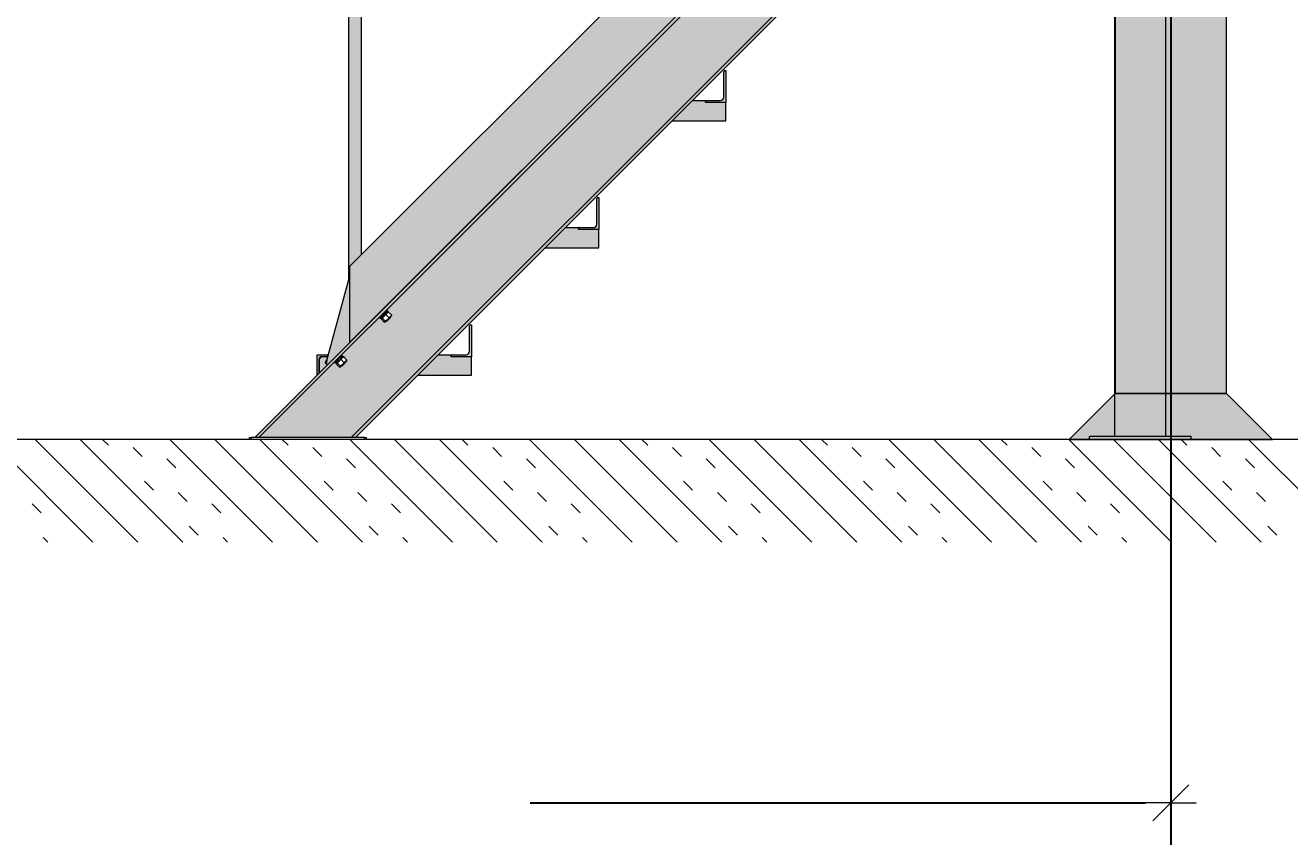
# Model space of a CAD drawing. Header units: millimetres. Extents: x 0 to 1680, y 0 to 594.
# Drawn here: x 1467.83 to 1517.57, y 59.92 to 91.85 of the extents above; entities that cross this region are included whole.
import ezdxf

# ---------------------------------------------------------------- set-up
doc = ezdxf.new("R2010")
doc.units = ezdxf.units.MM
for name, pattern in [('K5LT32798', [0]), ('K5LT32801', [0]), ('K5LT32802', [0]), ('K5LT32803', [0]), ('K5LT_THIN', [0])]:
    doc.linetypes.add(name, pattern=pattern)
doc.layers.add('Системный слой', color=7, linetype='Continuous')
doc.styles.add('KDIMTEXTSTYLE', font='GOST_AU.SHX', dxfattribs={"width": 0.96, "oblique": 15, "height": 5})
doc.dimstyles.new('KDIMSTYLE (0.02)', dxfattribs={"dimtxt": 5, "dimasz": 1, "dimexe": 2, "dimexo": 0, "dimgap": 1, "dimtad": 1, "dimlfac": 50, "dimtxsty": 'KDIMTEXTSTYLE', "dimsah": 1, "dimcen": 0, "dimdle": 1, "dimadec": 0, "dimazin": 0, "dimtfac": 0.667, "dimtmove": 0, "dimatfit": 3, "dimfxl": 0, "dimtvp": 1, "dimtolj": 1, "dimtzin": 0, "dimarcsym": 0})

# ---------------------------------------------------------------- blocks, each defined once
blk = doc.blocks.new('U806')
at = {"layer": 'Системный слой', "color": 7, "linetype": 'K5LT32801', "lineweight": 18}
for p, q in [((1470.487, 71.515), (1466.449, 75.553)), ((1472.254, 71.515), (1468.216, 75.553)), ((1474.022, 71.515), (1469.984, 75.553)), ((1477.558, 71.515), (1473.52, 75.553)), ((1479.326, 71.515), (1475.287, 75.553)), ((1481.093, 71.515), (1477.055, 75.553)), ((1484.629, 71.515), (1480.591, 75.553)), ((1486.397, 71.515), (1482.358, 75.553)), ((1488.164, 71.515), (1484.126, 75.553)), ((1491.7, 71.515), (1487.662, 75.553)), ((1493.468, 71.515), (1489.43, 75.553)), ((1495.235, 71.515), (1491.197, 75.553)), ((1498.771, 71.515), (1494.733, 75.553)), ((1500.539, 71.515), (1496.501, 75.553)), ((1502.307, 71.515), (1498.268, 75.553)), ((1505.842, 71.515), (1501.804, 75.553)), ((1507.61, 71.515), (1503.572, 75.553)), ((1509.378, 71.515), (1505.339, 75.553)), ((1512.913, 71.515), (1508.875, 75.553)), ((1514.681, 71.515), (1510.643, 75.553)), ((1516.449, 71.515), (1512.41, 75.553)), ((1519.984, 71.515), (1515.946, 75.553))]:
    blk.add_line(p, q, dxfattribs=at)
at = {"layer": 'Системный слой', "color": 7, "linetype": 'K5LT32802', "lineweight": 18}
for p, q in [((1471.1, 75.321), (1470.868, 75.553)), ((1472.426, 74.879), (1472.072, 75.232)), ((1478.171, 75.321), (1477.939, 75.553)), ((1479.497, 74.879), (1479.144, 75.232)), ((1485.242, 75.321), (1485.01, 75.553)), ((1486.568, 74.879), (1486.215, 75.232)), ((1492.313, 75.321), (1492.081, 75.553)), ((1493.639, 74.879), (1493.286, 75.232)), ((1499.384, 75.321), (1499.152, 75.553)), ((1500.71, 74.879), (1500.357, 75.232)), ((1506.456, 75.321), (1506.223, 75.553)), ((1507.781, 74.879), (1507.428, 75.232)), ((1513.527, 75.321), (1513.294, 75.553)), ((1514.852, 74.879), (1514.499, 75.232)), ((1473.752, 74.437), (1473.398, 74.791)), ((1480.823, 74.437), (1480.469, 74.791)), ((1487.894, 74.437), (1487.54, 74.791)), ((1494.965, 74.437), (1494.611, 74.791)), ((1502.036, 74.437), (1501.683, 74.791)), ((1509.107, 74.437), (1508.754, 74.791)), ((1516.178, 74.437), (1515.825, 74.791)), ((1472.868, 73.553), (1472.514, 73.907)), ((1479.939, 73.553), (1479.585, 73.907)), ((1487.01, 73.553), (1486.657, 73.907)), ((1494.081, 73.553), (1493.728, 73.907)), ((1501.152, 73.553), (1500.799, 73.907)), ((1508.223, 73.553), (1507.87, 73.907)), ((1515.294, 73.553), (1514.941, 73.907)), ((1474.194, 73.111), (1473.84, 73.465)), ((1481.265, 73.111), (1480.911, 73.465)), ((1488.336, 73.111), (1487.982, 73.465)), ((1495.407, 73.111), (1495.053, 73.465)), ((1502.478, 73.111), (1502.124, 73.465)), ((1509.549, 73.111), (1509.196, 73.465)), ((1516.62, 73.111), (1516.267, 73.465)), ((1468.449, 72.669), (1468.095, 73.023)), ((1475.52, 72.669), (1475.166, 73.023)), ((1482.591, 72.669), (1482.237, 73.023)), ((1489.662, 72.669), (1489.308, 73.023)), ((1496.733, 72.669), (1496.379, 73.023)), ((1503.804, 72.669), (1503.45, 73.023)), ((1510.875, 72.669), (1510.521, 73.023)), ((1474.636, 71.785), (1474.282, 72.139)), ((1481.707, 71.785), (1481.353, 72.139)), ((1488.778, 71.785), (1488.424, 72.139)), ((1495.849, 71.785), (1495.495, 72.139)), ((1502.92, 71.785), (1502.566, 72.139)), ((1509.991, 71.785), (1509.637, 72.139)), ((1517.062, 71.785), (1516.709, 72.139)), ((1468.719, 71.515), (1468.537, 71.697)), ((1475.79, 71.515), (1475.608, 71.697)), ((1482.861, 71.515), (1482.679, 71.697)), ((1489.932, 71.515), (1489.75, 71.697)), ((1497.003, 71.515), (1496.821, 71.697)), ((1504.074, 71.515), (1503.892, 71.697)), ((1511.145, 71.515), (1510.963, 71.697))]:
    blk.add_line(p, q, dxfattribs=at)
blk = doc.blocks.new('U810')
at = {"layer": 'Системный слой', "color": 7, "linetype": 'K5LT32803', "lineweight": 18}
for p, q in [((1509.894, 101.513), (1509.894, 100.135)), ((1515.894, 101.513), (1515.894, 100.135)), ((1509.894, 100.135), (1510.704, 99.724)), ((1512.974, 100.135), (1512.814, 100.135)), ((1515.894, 100.135), (1515.084, 99.724)), ((1510.704, 77.363), (1508.894, 75.553)), ((1515.084, 77.363), (1510.704, 77.363)), ((1516.894, 75.553), (1515.084, 77.363)), ((1508.894, 75.553), (1516.894, 75.553))]:
    blk.add_line(p, q, dxfattribs=at)
at = {"layer": 'Системный слой', "color": 7, "linetype": 'K5LT32798', "lineweight": 18}
for points in [[(1515.894, 101.513), (1509.894, 101.513), (1509.894, 101.673), (1515.894, 101.673)], [(1515.084, 101.513), (1510.704, 101.513), (1510.704, 77.363), (1515.084, 77.363)], [(1512.974, 99.724), (1512.814, 99.724), (1512.814, 101.513), (1512.974, 101.513)]]:
    blk.add_lwpolyline(points, close=True, dxfattribs=at)
blk = doc.blocks.new('U805')
at = {"layer": 'Системный слой', "true_color": 0xffffff}
h = blk.add_hatch(color=7, dxfattribs=at)
h.paths.add_polyline_path([(1515.084, 99.724), (1515.894, 100.135), (1515.894, 101.513), (1515.084, 101.513)])
h.paths.add_polyline_path([(1515.084, 101.513), (1512.974, 101.513), (1512.974, 99.724), (1512.814, 99.724), (1512.814, 101.513), (1510.704, 101.513), (1510.704, 77.363), (1515.084, 77.363)])
h.paths.add_polyline_path([(1512.843, 101.673), (1512.713, 101.673), (1511.494, 101.673), (1509.894, 101.673), (1509.894, 101.513), (1510.704, 101.513), (1512.814, 101.513), (1512.974, 101.513), (1515.084, 101.513), (1515.894, 101.513), (1515.894, 101.673)])
h.paths.add_polyline_path([(1512.974, 101.513), (1512.814, 101.513), (1512.814, 100.135), (1512.974, 100.135)])
h.paths.add_polyline_path([(1512.974, 100.135), (1512.814, 100.135), (1512.814, 99.724), (1512.974, 99.724)])
h.paths.add_polyline_path([(1509.894, 100.135), (1510.704, 99.724), (1510.704, 101.513), (1509.894, 101.513)])
h.paths.add_polyline_path([(1510.704, 77.363), (1508.894, 75.553), (1516.894, 75.553), (1515.084, 77.363)])
at = {"layer": 'Системный слой', "color": 7, "linetype": 'K5LT32798', "lineweight": 18}
blk.add_lwpolyline([(1615.935, 75.553), (904.335, 75.553)], dxfattribs=at)
at = {"layer": 'Системный слой'}
for name in ['U810', 'U806']:
    blk.add_blockref(name, (0, 0), dxfattribs=at)
blk = doc.blocks.new('U1292')
at = {"layer": 'Системный слой', "true_color": 0xa0a0a0}
h = blk.add_hatch(color=253, dxfattribs=at)
h.paths.add_polyline_path([(1509.694, 75.553), (1513.694, 75.553), (1513.694, 75.673), (1509.694, 75.673)])
h.paths.add_polyline_path([(1510.694, 75.673), (1512.694, 75.673), (1512.694, 105.433), (1510.694, 105.433)])
h.paths.add_polyline_path([(1545.694, 75.553), (1549.694, 75.553), (1549.694, 75.673), (1545.694, 75.673)])
h.paths.add_polyline_path([(1548.694, 75.673), (1548.694, 105.433), (1546.694, 105.433), (1546.694, 75.673)])
h.paths.add_polyline_path([(1546.694, 105.433), (1549.694, 105.433), (1549.694, 105.553), (1545.694, 105.553), (1545.694, 105.433)])
h.paths.add_polyline_path([(1545.694, 105.553), (1549.694, 105.553), (1549.694, 108.353), (1548.874, 108.353), (1509.694, 108.353), (1509.694, 105.553)])
h.paths.add_polyline_path([(1510.694, 105.433), (1513.694, 105.433), (1513.694, 105.553), (1509.694, 105.553), (1509.694, 105.433)])
h.paths.add_polyline_path([(1508.268, 103.088), (1510.388, 103.088), (1510.388, 103.808), (1509.588, 103.808), (1509.588, 103.842), (1509.588, 103.888), (1509.068, 103.888)])
h.paths.add_polyline_path([(1509.588, 103.808), (1510.388, 103.808), (1510.388, 105.068), (1510.354, 105.068), (1510.32, 105.052), (1510.308, 105.022), (1510.308, 104.028), (1510.292, 103.963), (1510.249, 103.913), (1510.187, 103.889), (1510.168, 103.888), (1509.634, 103.888), (1509.6, 103.872), (1509.588, 103.842)])
h.paths.add_polyline_path([(1509.305, 103.955), (1509.623, 104.273), (1509.673, 104.345), (1509.693, 104.43), (1509.694, 104.443), (1509.694, 105.433), (1509.694, 105.553), (1509.694, 108.353), (1509.574, 108.353), (1509.574, 104.563), (1509.574, 104.393), (1509.543, 104.362), (1509.539, 104.358), (1509.22, 104.04)])
h.paths.add_polyline_path([(1509.068, 103.888), (1509.543, 104.362), (1509.571, 104.417), (1509.574, 104.443), (1509.574, 104.563), (1480.644, 75.633), (1480.813, 75.633)])
h.paths.add_polyline_path([(1509.574, 104.563), (1509.574, 108.183), (1508.669, 107.278), (1508.697, 107.25), (1508.691, 107.244), (1508.727, 107.209), (1508.705, 107.188), (1508.733, 107.195), (1508.751, 107.196), (1508.867, 107.081), (1508.865, 107.062), (1508.858, 107.035), (1508.814, 106.99), (1508.814, 106.971), (1508.796, 106.953), (1508.693, 106.85), (1508.674, 106.85), (1508.629, 106.806), (1508.602, 106.799), (1508.583, 106.797), (1508.468, 106.913), (1508.469, 106.931), (1508.476, 106.959), (1508.455, 106.937), (1508.42, 106.973), (1508.414, 106.967), (1508.386, 106.995), (1496.238, 94.847), (1496.266, 94.819), (1496.26, 94.813), (1496.296, 94.778), (1496.274, 94.757), (1496.302, 94.764), (1496.321, 94.766), (1496.436, 94.65), (1496.434, 94.631), (1496.427, 94.604), (1496.383, 94.56), (1496.383, 94.54), (1496.365, 94.522), (1496.262, 94.42), (1496.243, 94.42), (1496.198, 94.375), (1496.171, 94.368), (1496.152, 94.366), (1496.037, 94.482), (1496.038, 94.501), (1496.045, 94.528), (1496.024, 94.507), (1495.989, 94.542), (1495.983, 94.536), (1495.955, 94.564), (1494.47, 93.08), (1494.498, 93.051), (1494.493, 93.046), (1494.528, 93.01), (1494.507, 92.989), (1494.534, 92.996), (1494.553, 92.998), (1494.668, 92.882), (1494.667, 92.863), (1494.659, 92.836), (1494.615, 92.792), (1494.615, 92.772), (1494.597, 92.754), (1494.495, 92.652), (1494.475, 92.652), (1494.43, 92.607), (1494.403, 92.6), (1494.384, 92.599), (1494.269, 92.714), (1494.27, 92.733), (1494.278, 92.76), (1494.256, 92.739), (1494.221, 92.774), (1494.215, 92.768), (1494.187, 92.797), (1482.039, 80.649), (1482.067, 80.62), (1482.062, 80.615), (1482.097, 80.579), (1482.076, 80.558), (1482.103, 80.565), (1482.122, 80.567), (1482.237, 80.452), (1482.236, 80.433), (1482.228, 80.405), (1482.184, 80.361), (1482.184, 80.341), (1482.166, 80.323), (1482.064, 80.221), (1482.044, 80.221), (1481.999, 80.176), (1481.972, 80.169), (1481.953, 80.168), (1481.838, 80.283), (1481.839, 80.302), (1481.847, 80.329), (1481.825, 80.308), (1481.79, 80.343), (1481.784, 80.337), (1481.756, 80.366), (1480.271, 78.881), (1480.299, 78.853), (1480.294, 78.847), (1480.329, 78.812), (1480.308, 78.79), (1480.335, 78.798), (1480.354, 78.799), (1480.469, 78.684), (1480.468, 78.665), (1480.461, 78.638), (1480.416, 78.593), (1480.416, 78.573), (1480.399, 78.556), (1480.296, 78.453), (1480.276, 78.453), (1480.232, 78.409), (1480.204, 78.401), (1480.185, 78.4), (1480.07, 78.515), (1480.072, 78.534), (1480.079, 78.561), (1480.058, 78.54), (1480.022, 78.575), (1480.017, 78.57), (1479.988, 78.598), (1477.023, 75.633), (1480.644, 75.633)])
h.paths.add_polyline_path([(1508.386, 106.995), (1509.574, 108.183), (1509.574, 108.353), (1509.559, 108.339), (1480.596, 79.376), (1476.854, 75.633), (1477.023, 75.633)])
h.paths.add_polyline_path([(1480.596, 79.376), (1509.559, 108.339), (1509.559, 111.337), (1480.596, 82.374)])
h.paths.add_polyline_path([(1509.614, 108.513), (1509.614, 110.133), (1509.614, 111.353), (1509.574, 111.353), (1509.574, 108.353), (1509.614, 108.353)])
h.paths.add_polyline_path([(1509.694, 108.375), (1509.694, 110.133), (1509.614, 110.133), (1509.614, 108.513), (1509.629, 108.444), (1509.674, 108.388)])
h.paths.add_polyline_path([(1509.694, 108.353), (1548.874, 108.353), (1548.874, 111.353), (1509.694, 111.353)])
h.paths.add_polyline_path([(1509.694, 125.533), (1509.694, 111.353), (1510.194, 111.353), (1510.194, 120.693), (1510.194, 120.773), (1510.194, 121.113), (1510.194, 121.193), (1510.194, 125.453), (1510.194, 125.653), (1510.194, 132.853), (1510.114, 132.933), (1509.774, 133.273), (1509.694, 133.353)])
h.paths.add_polyline_path([(1510.494, 111.353), (1510.494, 120.693), (1510.194, 120.693), (1510.194, 111.353)])
h.paths.add_polyline_path([(1510.194, 125.453), (1510.194, 121.193), (1510.494, 121.193), (1510.494, 125.453), (1510.494, 125.481), (1510.473, 125.445), (1510.31, 125.445), (1510.284, 125.491), (1510.284, 125.461), (1510.234, 125.461), (1510.234, 125.453)])
h.paths.add_polyline_path([(1510.194, 132.853), (1510.194, 125.853), (1510.234, 125.853), (1510.234, 125.845), (1510.284, 125.845), (1510.284, 125.815), (1510.31, 125.861), (1510.473, 125.861), (1510.494, 125.825), (1510.494, 132.853)])
h.paths.add_polyline_path([(1529.534, 111.353), (1529.534, 120.693), (1529.534, 120.773), (1529.534, 121.113), (1529.534, 121.193), (1529.534, 132.853), (1529.034, 132.853), (1529.034, 121.193), (1529.034, 121.113), (1529.034, 120.773), (1529.034, 120.693), (1529.034, 111.353)])
h.paths.add_polyline_path([(1549.694, 108.513), (1549.694, 110.133), (1549.694, 114.253), (1549.694, 114.453), (1549.694, 114.536), (1549.694, 118.433), (1549.694, 118.773), (1549.694, 125.453), (1549.694, 125.653), (1549.694, 125.736), (1549.694, 127.742), (1549.694, 128.433), (1549.694, 128.773), (1549.694, 132.933), (1549.694, 133.273), (1549.678, 133.321), (1549.637, 133.349), (1549.614, 133.353), (1548.974, 133.353), (1548.926, 133.337), (1548.897, 133.297), (1548.894, 133.273), (1548.894, 128.773), (1548.894, 128.433), (1548.894, 128.117), (1548.894, 118.773), (1548.894, 118.433), (1548.894, 108.433), (1548.974, 108.433), (1549.614, 108.433), (1549.661, 108.449), (1549.69, 108.489)])
h.paths.add_polyline_path([(1549.614, 108.353), (1549.683, 108.369), (1549.739, 108.413), (1549.77, 108.477), (1549.774, 108.513), (1549.774, 110.133), (1549.694, 110.133), (1549.694, 108.513), (1549.678, 108.466), (1549.637, 108.437), (1549.614, 108.433), (1548.974, 108.433), (1548.894, 108.433), (1548.894, 108.353)])
h.paths.add_polyline_path([(1549.774, 108.513), (1549.774, 108.353), (1549.814, 108.353), (1549.814, 111.353), (1549.774, 111.353), (1549.774, 110.133)])
h.paths.add_polyline_path([(1548.374, 132.853), (1548.374, 125.853), (1548.374, 125.453), (1548.374, 121.193), (1548.374, 121.113), (1548.374, 120.773), (1548.374, 120.693), (1548.374, 114.653), (1548.374, 114.253), (1548.374, 111.353), (1548.874, 111.353), (1548.874, 133.353), (1548.794, 133.273), (1548.454, 132.933)])
h.paths.add_polyline_path([(1479.388, 78.708), (1479.388, 78.168), (1479.705, 78.485), (1479.666, 78.524), (1479.629, 78.561), (1479.639, 78.58), (1479.639, 78.58), (1479.64, 78.581), (1479.64, 78.583), (1479.642, 78.586), (1479.645, 78.592), (1479.648, 78.599), (1479.648, 78.599), (1479.649, 78.6), (1479.65, 78.602), (1479.651, 78.605), (1479.654, 78.611), (1479.657, 78.618), (1479.657, 78.618), (1479.658, 78.619), (1479.658, 78.621), (1479.66, 78.624), (1479.663, 78.631), (1479.666, 78.637), (1479.666, 78.638), (1479.666, 78.639), (1479.667, 78.64), (1479.669, 78.644), (1479.672, 78.651), (1479.674, 78.657), (1479.674, 78.658), (1479.675, 78.658), (1479.676, 78.66), (1479.677, 78.664), (1479.68, 78.671), (1479.683, 78.677), (1479.683, 78.677), (1479.683, 78.678), (1479.684, 78.68), (1479.686, 78.684), (1479.689, 78.691), (1479.691, 78.697), (1479.721, 78.808), (1479.488, 78.808)])
h.paths.add_polyline_path([(1479.308, 78.888), (1479.308, 78.088), (1479.388, 78.168), (1479.388, 78.708), (1479.404, 78.761), (1479.446, 78.798), (1479.488, 78.808), (1479.721, 78.808), (1479.733, 78.852), (1479.727, 78.858), (1479.728, 78.877), (1479.731, 78.888)])
h.paths.add_polyline_path([(1479.705, 78.485), (1480.596, 79.376), (1480.596, 81.837), (1480.54, 81.837), (1479.691, 78.697), (1479.69, 78.684), (1479.689, 78.677), (1479.688, 78.671), (1479.688, 78.67), (1479.688, 78.669), (1479.688, 78.667), (1479.687, 78.662), (1479.686, 78.653), (1479.686, 78.645), (1479.686, 78.645), (1479.685, 78.644), (1479.685, 78.641), (1479.685, 78.637), (1479.684, 78.628), (1479.683, 78.62), (1479.683, 78.619), (1479.683, 78.618), (1479.682, 78.616), (1479.682, 78.612), (1479.681, 78.603), (1479.679, 78.595), (1479.679, 78.595), (1479.679, 78.593), (1479.679, 78.591), (1479.678, 78.587), (1479.677, 78.579), (1479.676, 78.571), (1479.676, 78.57), (1479.675, 78.569), (1479.675, 78.567), (1479.674, 78.563), (1479.673, 78.555), (1479.671, 78.547), (1479.671, 78.546), (1479.671, 78.545), (1479.671, 78.543), (1479.67, 78.539), (1479.668, 78.532), (1479.666, 78.524)])
h.paths.add_polyline_path([(1483.268, 78.088), (1485.388, 78.088), (1485.388, 78.808), (1484.588, 78.808), (1484.588, 78.842), (1484.588, 78.888), (1484.068, 78.888)])
h.paths.add_polyline_path([(1484.588, 78.808), (1485.388, 78.808), (1485.388, 80.068), (1485.354, 80.068), (1485.32, 80.052), (1485.308, 80.022), (1485.308, 79.028), (1485.292, 78.963), (1485.249, 78.913), (1485.187, 78.889), (1485.168, 78.888), (1484.634, 78.888), (1484.6, 78.872), (1484.588, 78.842)])
h.paths.add_polyline_path([(1490.388, 83.808), (1489.588, 83.808), (1489.588, 83.842), (1489.588, 83.888), (1489.068, 83.888), (1488.268, 83.088), (1490.388, 83.088)])
h.paths.add_polyline_path([(1490.308, 84.028), (1490.292, 83.963), (1490.249, 83.913), (1490.187, 83.889), (1490.168, 83.888), (1489.634, 83.888), (1489.6, 83.872), (1489.588, 83.842), (1489.588, 83.808), (1490.388, 83.808), (1490.388, 85.068), (1490.354, 85.068), (1490.32, 85.052), (1490.308, 85.022)])
h.paths.add_polyline_path([(1493.268, 88.088), (1495.388, 88.088), (1495.388, 88.808), (1494.588, 88.808), (1494.588, 88.842), (1494.588, 88.888), (1494.068, 88.888)])
h.paths.add_polyline_path([(1494.588, 88.808), (1495.388, 88.808), (1495.388, 90.068), (1495.354, 90.068), (1495.32, 90.052), (1495.308, 90.022), (1495.308, 89.028), (1495.292, 88.963), (1495.249, 88.913), (1495.187, 88.889), (1495.168, 88.888), (1494.634, 88.888), (1494.6, 88.872), (1494.588, 88.842)])
h.paths.add_polyline_path([(1498.268, 93.088), (1500.388, 93.088), (1500.388, 93.808), (1499.588, 93.808), (1499.588, 93.842), (1499.588, 93.888), (1499.068, 93.888)])
h.paths.add_polyline_path([(1500.308, 94.028), (1500.292, 93.963), (1500.249, 93.913), (1500.187, 93.889), (1500.168, 93.888), (1499.634, 93.888), (1499.6, 93.872), (1499.588, 93.842), (1499.588, 93.808), (1500.388, 93.808), (1500.388, 95.068), (1500.354, 95.068), (1500.32, 95.052), (1500.308, 95.022)])
h.paths.add_polyline_path([(1503.268, 98.088), (1505.388, 98.088), (1505.388, 98.808), (1504.588, 98.808), (1504.588, 98.842), (1504.588, 98.888), (1504.068, 98.888)])
h.paths.add_polyline_path([(1505.308, 99.028), (1505.292, 98.963), (1505.249, 98.913), (1505.187, 98.889), (1505.168, 98.888), (1504.634, 98.888), (1504.6, 98.872), (1504.588, 98.842), (1504.588, 98.808), (1505.388, 98.808), (1505.388, 100.068), (1505.354, 100.068), (1505.32, 100.052), (1505.308, 100.022)])
h.paths.add_polyline_path([(1494.805, 117.897), (1494.805, 96.582), (1495.305, 97.082), (1495.305, 106.942), (1495.305, 107.027), (1495.305, 107.564), (1495.305, 107.649), (1495.305, 118.397), (1495.245, 118.337), (1494.865, 117.957)])
h.paths.add_polyline_path([(1481.04, 82.817), (1481.04, 92.677), (1481.04, 92.762), (1481.04, 93.3), (1481.04, 93.384), (1481.04, 104.132), (1480.98, 104.072), (1480.6, 103.692), (1480.54, 103.632), (1480.54, 81.837), (1480.596, 81.837), (1480.596, 82.374)])
h.paths.add_polyline_path([(1509.059, 120.697), (1509.059, 110.837), (1509.559, 111.337), (1509.559, 132.639), (1509.559, 132.652), (1509.499, 132.592), (1509.119, 132.212), (1509.059, 132.152), (1509.059, 125.853), (1509.059, 125.453), (1509.059, 121.404), (1509.065, 121.409), (1509.065, 121.325), (1509.065, 120.787), (1509.065, 120.702)])
at = {"layer": 'Системный слой', "color": 7, "linetype": 'K5LT32803', "lineweight": 18}
for p, q in [((1480.596, 82.374), (1509.559, 111.337)), ((1476.854, 75.633), (1509.574, 108.353)), ((1477.023, 75.633), (1509.574, 108.183)), ((1509.559, 108.339), (1480.596, 79.376)), ((1510.694, 75.673), (1510.694, 105.433)), ((1512.694, 75.673), (1512.694, 105.433)), ((1480.644, 75.633), (1509.574, 104.563)), ((1480.813, 75.633), (1509.574, 104.393)), ((1480.54, 103.632), (1480.54, 81.837)), ((1481.04, 92.677), (1481.04, 82.817)), ((1495.354, 90.068), (1495.388, 90.068)), ((1495.388, 90.068), (1495.388, 88.808)), ((1495.308, 89.028), (1495.308, 90.022)), ((1494.068, 88.888), (1494.588, 88.888)), ((1494.588, 88.888), (1494.588, 88.808)), ((1494.588, 88.808), (1494.588, 88.842)), ((1495.388, 88.808), (1494.588, 88.808)), ((1495.388, 88.808), (1494.588, 88.808)), ((1494.634, 88.888), (1495.168, 88.888)), ((1495.388, 88.088), (1495.388, 88.808)), ((1493.268, 88.088), (1495.388, 88.088)), ((1490.354, 85.068), (1490.388, 85.068)), ((1490.388, 85.068), (1490.388, 83.808)), ((1490.308, 84.028), (1490.308, 85.022)), ((1489.068, 83.888), (1489.588, 83.888)), ((1489.588, 83.888), (1489.588, 83.808)), ((1489.588, 83.808), (1489.588, 83.842)), ((1490.388, 83.808), (1489.588, 83.808)), ((1490.388, 83.808), (1489.588, 83.808)), ((1489.634, 83.888), (1490.168, 83.888)), ((1490.388, 83.088), (1490.388, 83.808)), ((1488.268, 83.088), (1490.388, 83.088)), ((1480.596, 79.376), (1480.596, 82.374)), ((1480.54, 81.837), (1479.691, 78.697)), ((1480.596, 81.837), (1480.54, 81.837)), ((1481.784, 80.337), (1482.026, 80.579)), ((1482.026, 80.579), (1482.067, 80.62)), ((1482.039, 80.649), (1482.067, 80.62)), ((1482.062, 80.615), (1482.097, 80.579)), ((1482.062, 80.544), (1482.097, 80.579)), ((1481.756, 80.366), (1481.784, 80.337)), ((1481.79, 80.343), (1481.825, 80.308)), ((1481.825, 80.308), (1482.042, 80.525)), ((1481.838, 80.283), (1481.953, 80.168)), ((1481.847, 80.329), (1481.839, 80.302)), ((1481.876, 80.321), (1481.991, 80.206)), ((1481.972, 80.169), (1481.999, 80.176)), ((1482.228, 80.405), (1481.999, 80.176)), ((1482.018, 80.463), (1482.133, 80.348)), ((1482.047, 80.529), (1482.042, 80.525)), ((1482.044, 80.221), (1482.064, 80.221)), ((1482.062, 80.544), (1482.047, 80.529)), ((1482.064, 80.221), (1482.166, 80.323)), ((1482.076, 80.558), (1482.103, 80.565)), ((1482.122, 80.567), (1482.237, 80.452)), ((1482.166, 80.323), (1482.184, 80.341)), ((1482.184, 80.361), (1482.184, 80.341)), ((1482.236, 80.433), (1482.228, 80.405)), ((1485.308, 79.028), (1485.308, 80.022)), ((1485.354, 80.068), (1485.388, 80.068)), ((1485.388, 80.068), (1485.388, 78.808)), ((1479.308, 78.088), (1479.308, 78.888)), ((1479.308, 78.888), (1479.731, 78.888)), ((1479.488, 78.808), (1479.388, 78.708)), ((1479.388, 78.708), (1479.388, 78.168)), ((1479.388, 78.168), (1479.388, 78.708)), ((1479.721, 78.808), (1479.488, 78.808)), ((1479.721, 78.808), (1479.488, 78.808)), ((1479.733, 78.852), (1479.727, 78.858)), ((1479.728, 78.877), (1479.733, 78.894)), ((1479.733, 78.894), (1479.749, 78.91)), ((1479.988, 78.598), (1480.017, 78.57)), ((1480.017, 78.57), (1480.258, 78.811)), ((1480.058, 78.54), (1480.275, 78.757)), ((1480.461, 78.638), (1480.232, 78.409)), ((1480.25, 78.695), (1480.365, 78.58)), ((1480.258, 78.811), (1480.299, 78.853)), ((1480.271, 78.881), (1480.299, 78.853)), ((1480.279, 78.761), (1480.275, 78.757)), ((1480.294, 78.776), (1480.279, 78.761)), ((1480.294, 78.847), (1480.329, 78.812)), ((1480.294, 78.776), (1480.329, 78.812)), ((1480.308, 78.79), (1480.335, 78.798)), ((1480.354, 78.799), (1480.469, 78.684)), ((1480.416, 78.593), (1480.416, 78.573)), ((1480.468, 78.665), (1480.461, 78.638)), ((1484.068, 78.888), (1484.588, 78.888)), ((1484.588, 78.888), (1484.588, 78.808)), ((1484.588, 78.808), (1484.588, 78.842)), ((1485.388, 78.808), (1484.588, 78.808)), ((1485.388, 78.808), (1484.588, 78.808)), ((1484.634, 78.888), (1485.168, 78.888)), ((1485.388, 78.088), (1485.388, 78.808)), ((1479.666, 78.524), (1479.629, 78.561)), ((1479.666, 78.524), (1479.705, 78.485)), ((1480.022, 78.575), (1480.058, 78.54)), ((1480.07, 78.515), (1480.185, 78.4)), ((1480.079, 78.561), (1480.072, 78.534)), ((1480.108, 78.553), (1480.223, 78.438)), ((1480.204, 78.401), (1480.232, 78.409)), ((1480.276, 78.453), (1480.296, 78.453)), ((1480.296, 78.453), (1480.399, 78.556)), ((1480.399, 78.556), (1480.416, 78.573)), ((1483.268, 78.088), (1485.388, 78.088)), ((1476.654, 75.633), (1476.734, 75.633)), ((1476.654, 75.553), (1476.654, 75.633)), ((1481.174, 75.633), (1476.734, 75.633)), ((1476.734, 75.553), (1476.734, 75.633)), ((1481.174, 75.553), (1481.174, 75.633)), ((1481.174, 75.633), (1481.254, 75.633)), ((1481.254, 75.553), (1481.254, 75.633)), ((1513.694, 75.673), (1509.694, 75.673)), ((1509.694, 75.553), (1509.694, 75.673)), ((1513.694, 75.553), (1513.694, 75.673)), ((1476.734, 75.553), (1476.654, 75.553)), ((1481.174, 75.553), (1476.734, 75.553)), ((1481.254, 75.553), (1481.174, 75.553)), ((1513.694, 75.553), (1509.694, 75.553))]:
    blk.add_line(p, q, dxfattribs=at)
for centre, radius, start, end in [((1495.354, 90.022), 0.046, 90, 180), ((1494.634, 88.842), 0.046, 90, 180), ((1495.168, 89.028), 0.14, 270, 0), ((1490.354, 85.022), 0.046, 90, 180), ((1489.634, 83.842), 0.046, 90, 180), ((1490.168, 84.028), 0.14, 270, 0), ((1485.354, 80.022), 0.046, 90, 180), ((1479.488, 78.708), 0.1, 90, 180), ((1484.634, 78.842), 0.046, 90, 180), ((1485.168, 79.028), 0.14, 270, 0)]:
    blk.add_arc(centre, radius, start, end, dxfattribs=at)
for centre, start_param, end_param in [((1481.98, 80.425), -4.596911, -4.501641), ((1481.907, 80.497), 1.491756, 1.587026), ((1480.14, 78.73), 1.491756, 1.587026), ((1480.212, 78.657), -4.596911, -4.501641)]:
    blk.add_ellipse(centre, major_axis=(0.27, -0.474), ratio=0.240393, start_param=start_param, end_param=end_param, dxfattribs=at)
for points, knots in [([(1481.838, 80.283), (1481.838, 80.287), (1481.838, 80.294), (1481.839, 80.3), (1481.839, 80.302)], [0, 0, 0, 0, 0.640083, 1, 1, 1, 1]), ([(1481.839, 80.302), (1481.84, 80.304), (1481.841, 80.306), (1481.842, 80.309), (1481.844, 80.312), (1481.846, 80.314), (1481.849, 80.316), (1481.852, 80.318), (1481.856, 80.319), (1481.864, 80.321), (1481.871, 80.321), (1481.876, 80.321)], [0, 0, 0, 0, 0.117113, 0.189295, 0.265082, 0.343002, 0.422324, 0.501412, 0.618846, 0.734614, 1, 1, 1, 1]), ([(1481.876, 80.321), (1481.881, 80.33), (1481.89, 80.345), (1481.902, 80.364), (1481.911, 80.376), (1481.919, 80.385), (1481.927, 80.394), (1481.934, 80.402), (1481.943, 80.41), (1481.952, 80.418), (1481.962, 80.427), (1481.974, 80.436), (1481.993, 80.449), (1482.008, 80.458), (1482.018, 80.463)], [0, 0, 0, 0, 0.153266, 0.25874, 0.32264, 0.38205, 0.436164, 0.49224, 0.549684, 0.607523, 0.664985, 0.750267, 0.83432, 1, 1, 1, 1]), ([(1481.972, 80.169), (1481.97, 80.168), (1481.964, 80.167), (1481.958, 80.167), (1481.953, 80.168)], [0, 0, 0, 0, 0.387713, 1, 1, 1, 1]), ([(1481.991, 80.206), (1481.992, 80.201), (1481.991, 80.195), (1481.99, 80.188), (1481.989, 80.184), (1481.988, 80.181), (1481.986, 80.178), (1481.984, 80.175), (1481.982, 80.173), (1481.979, 80.172), (1481.976, 80.17), (1481.973, 80.169), (1481.972, 80.169)], [0, 0, 0, 0, 0.237454, 0.354726, 0.442331, 0.52378, 0.597969, 0.674848, 0.753602, 0.832898, 0.911677, 1, 1, 1, 1]), ([(1482.133, 80.348), (1482.128, 80.338), (1482.119, 80.323), (1482.107, 80.305), (1482.098, 80.292), (1482.09, 80.283), (1482.083, 80.274), (1482.075, 80.266), (1482.066, 80.258), (1482.058, 80.25), (1482.047, 80.242), (1482.035, 80.232), (1482.016, 80.22), (1482.001, 80.211), (1481.991, 80.206)], [0, 0, 0, 0, 0.153266, 0.25874, 0.32264, 0.38205, 0.436164, 0.49224, 0.549684, 0.607523, 0.664985, 0.750267, 0.83432, 1, 1, 1, 1]), ([(1482.018, 80.463), (1482.021, 80.471), (1482.027, 80.483), (1482.035, 80.497), (1482.041, 80.506), (1482.047, 80.513), (1482.052, 80.519), (1482.058, 80.525), (1482.064, 80.531), (1482.07, 80.537), (1482.078, 80.543), (1482.089, 80.55), (1482.104, 80.559), (1482.115, 80.564), (1482.122, 80.567)], [0, 0, 0, 0, 0.173201, 0.25874, 0.32264, 0.38205, 0.436164, 0.49224, 0.549684, 0.607523, 0.664985, 0.750267, 0.862117, 1, 1, 1, 1]), ([(1482.122, 80.567), (1482.117, 80.567), (1482.111, 80.567), (1482.105, 80.566), (1482.103, 80.565)], [0, 0, 0, 0, 0.640083, 1, 1, 1, 1]), ([(1482.237, 80.452), (1482.234, 80.443), (1482.228, 80.431), (1482.22, 80.417), (1482.214, 80.409), (1482.209, 80.401), (1482.203, 80.395), (1482.197, 80.389), (1482.191, 80.383), (1482.185, 80.377), (1482.177, 80.371), (1482.166, 80.364), (1482.151, 80.356), (1482.14, 80.35), (1482.133, 80.348)], [0, 0, 0, 0, 0.173201, 0.25874, 0.32264, 0.38205, 0.436164, 0.49224, 0.549684, 0.607523, 0.664985, 0.750267, 0.862117, 1, 1, 1, 1]), ([(1482.236, 80.433), (1482.236, 80.435), (1482.237, 80.44), (1482.237, 80.447), (1482.237, 80.452)], [0, 0, 0, 0, 0.387713, 1, 1, 1, 1]), ([(1479.727, 78.858), (1479.727, 78.864), (1479.727, 78.871), (1479.728, 78.876), (1479.728, 78.877)], [0, 0, 0, 0, 0.815904, 1, 1, 1, 1]), ([(1479.728, 78.877), (1479.729, 78.879), (1479.73, 78.882), (1479.732, 78.885), (1479.734, 78.888), (1479.736, 78.89), (1479.74, 78.892), (1479.742, 78.894), (1479.744, 78.894)], [0, 0, 0, 0, 0.212508, 0.356854, 0.498884, 0.632647, 0.75925, 1, 1, 1, 1]), ([(1480.108, 78.553), (1480.113, 78.562), (1480.122, 78.578), (1480.134, 78.596), (1480.144, 78.608), (1480.151, 78.618), (1480.159, 78.626), (1480.167, 78.635), (1480.175, 78.643), (1480.184, 78.65), (1480.194, 78.659), (1480.207, 78.668), (1480.226, 78.681), (1480.24, 78.69), (1480.25, 78.695)], [0, 0, 0, 0, 0.153266, 0.25874, 0.32264, 0.38205, 0.436164, 0.49224, 0.549684, 0.607523, 0.664985, 0.750267, 0.83432, 1, 1, 1, 1]), ([(1480.25, 78.695), (1480.254, 78.703), (1480.259, 78.715), (1480.268, 78.729), (1480.273, 78.738), (1480.279, 78.745), (1480.284, 78.752), (1480.29, 78.758), (1480.296, 78.764), (1480.303, 78.769), (1480.311, 78.775), (1480.321, 78.783), (1480.336, 78.791), (1480.348, 78.796), (1480.354, 78.799)], [0, 0, 0, 0, 0.173201, 0.25874, 0.32264, 0.38205, 0.436164, 0.49224, 0.549684, 0.607523, 0.664985, 0.750267, 0.862117, 1, 1, 1, 1]), ([(1480.354, 78.799), (1480.35, 78.799), (1480.343, 78.799), (1480.337, 78.798), (1480.335, 78.798)], [0, 0, 0, 0, 0.640083, 1, 1, 1, 1]), ([(1480.469, 78.684), (1480.466, 78.676), (1480.46, 78.664), (1480.452, 78.649), (1480.446, 78.641), (1480.441, 78.634), (1480.435, 78.627), (1480.43, 78.621), (1480.423, 78.615), (1480.417, 78.61), (1480.409, 78.603), (1480.398, 78.596), (1480.384, 78.588), (1480.372, 78.583), (1480.365, 78.58)], [0, 0, 0, 0, 0.173201, 0.25874, 0.32264, 0.38205, 0.436164, 0.49224, 0.549684, 0.607523, 0.664985, 0.750267, 0.862117, 1, 1, 1, 1]), ([(1480.468, 78.665), (1480.469, 78.667), (1480.47, 78.673), (1480.47, 78.679), (1480.469, 78.684)], [0, 0, 0, 0, 0.387713, 1, 1, 1, 1]), ([(1480.07, 78.515), (1480.07, 78.52), (1480.07, 78.526), (1480.071, 78.532), (1480.072, 78.534)], [0, 0, 0, 0, 0.640083, 1, 1, 1, 1]), ([(1480.072, 78.534), (1480.072, 78.536), (1480.073, 78.538), (1480.075, 78.542), (1480.076, 78.544), (1480.079, 78.546), (1480.081, 78.548), (1480.084, 78.55), (1480.089, 78.552), (1480.096, 78.553), (1480.103, 78.553), (1480.108, 78.553)], [0, 0, 0, 0, 0.117113, 0.189295, 0.265082, 0.343002, 0.422324, 0.501412, 0.618846, 0.734614, 1, 1, 1, 1]), ([(1480.204, 78.401), (1480.202, 78.401), (1480.196, 78.4), (1480.19, 78.4), (1480.185, 78.4)], [0, 0, 0, 0, 0.387713, 1, 1, 1, 1]), ([(1480.223, 78.438), (1480.224, 78.433), (1480.224, 78.427), (1480.222, 78.42), (1480.221, 78.416), (1480.22, 78.413), (1480.218, 78.41), (1480.216, 78.408), (1480.214, 78.406), (1480.211, 78.404), (1480.208, 78.402), (1480.206, 78.402), (1480.204, 78.401)], [0, 0, 0, 0, 0.237454, 0.354726, 0.442331, 0.52378, 0.597969, 0.674848, 0.753602, 0.832898, 0.911677, 1, 1, 1, 1]), ([(1480.365, 78.58), (1480.361, 78.571), (1480.352, 78.555), (1480.339, 78.537), (1480.33, 78.525), (1480.322, 78.515), (1480.315, 78.507), (1480.307, 78.498), (1480.299, 78.49), (1480.29, 78.483), (1480.279, 78.474), (1480.267, 78.465), (1480.248, 78.452), (1480.233, 78.443), (1480.223, 78.438)], [0, 0, 0, 0, 0.153266, 0.25874, 0.32264, 0.38205, 0.436164, 0.49224, 0.549684, 0.607523, 0.664985, 0.750267, 0.83432, 1, 1, 1, 1])]:
    blk.add_open_spline(points, degree=3, knots=knots, dxfattribs=at)
for points in [[(1479.629, 78.561), (1479.633, 78.567), (1479.639, 78.58), (1479.648, 78.598), (1479.657, 78.618), (1479.666, 78.637), (1479.674, 78.657), (1479.683, 78.677), (1479.688, 78.69), (1479.691, 78.697)], [(1479.691, 78.697), (1479.69, 78.688), (1479.688, 78.671), (1479.686, 78.645), (1479.683, 78.62), (1479.68, 78.595), (1479.676, 78.571), (1479.672, 78.547), (1479.668, 78.531), (1479.666, 78.524)]]:
    blk.add_open_spline(points, degree=3, dxfattribs=at)
blk = doc.blocks.new('KDIMARROW_03')
at = {"layer": 'Системный слой', "color": 0, "linetype": 'K5LT_THIN', "lineweight": 13}
for p, q in [((-0.707, -0.707), (0.707, 0.707)), ((0, 0), (-1, 0)), ((0, 0), (1, 0))]:
    blk.add_line(p, q, dxfattribs=at)

msp = doc.modelspace()

# ---------------------------------------------------------------- block references
at = {"layer": 'Системный слой'}
for name in ['U1292', 'U805']:
    msp.add_blockref(name, (0, 0), dxfattribs=at)

# ---------------------------------------------------------------- dimensions: what is measured, and where the dimension line sits
at = {"layer": 'Системный слой', "color": 7}
for base, p1, p2, location in [((1512.89369, 61.24807), (1356.89369, 106.75307), (1512.89369, 107.52944), (1434.89369, 61.24807)), ((1582.89369, 61.24807), (1512.89369, 107.20656), (1582.89369, 106.75307), (1547.89369, 61.24807)), ((1582.89369, 46.45622), (936.89369, 61.24807), (1582.89369, 61.24807), (1259.89369, 46.45622))]:
    msp.add_linear_dim(base=base, p1=p1, p2=p2, location=location, dimstyle='KDIMSTYLE (0.02)', override={"dimexo": 0, "dimpost": '\\H2.5;\\W0.965;\\Q0;<>', "dimblk1": 'KDIMARROW_03', "dimblk2": 'KDIMARROW_03', "dimse1": 0, "dimse2": 0, "dimclrt": 7, "dimtolj": 1}, dxfattribs=at).render()

doc.saveas('drawing.dxf')
